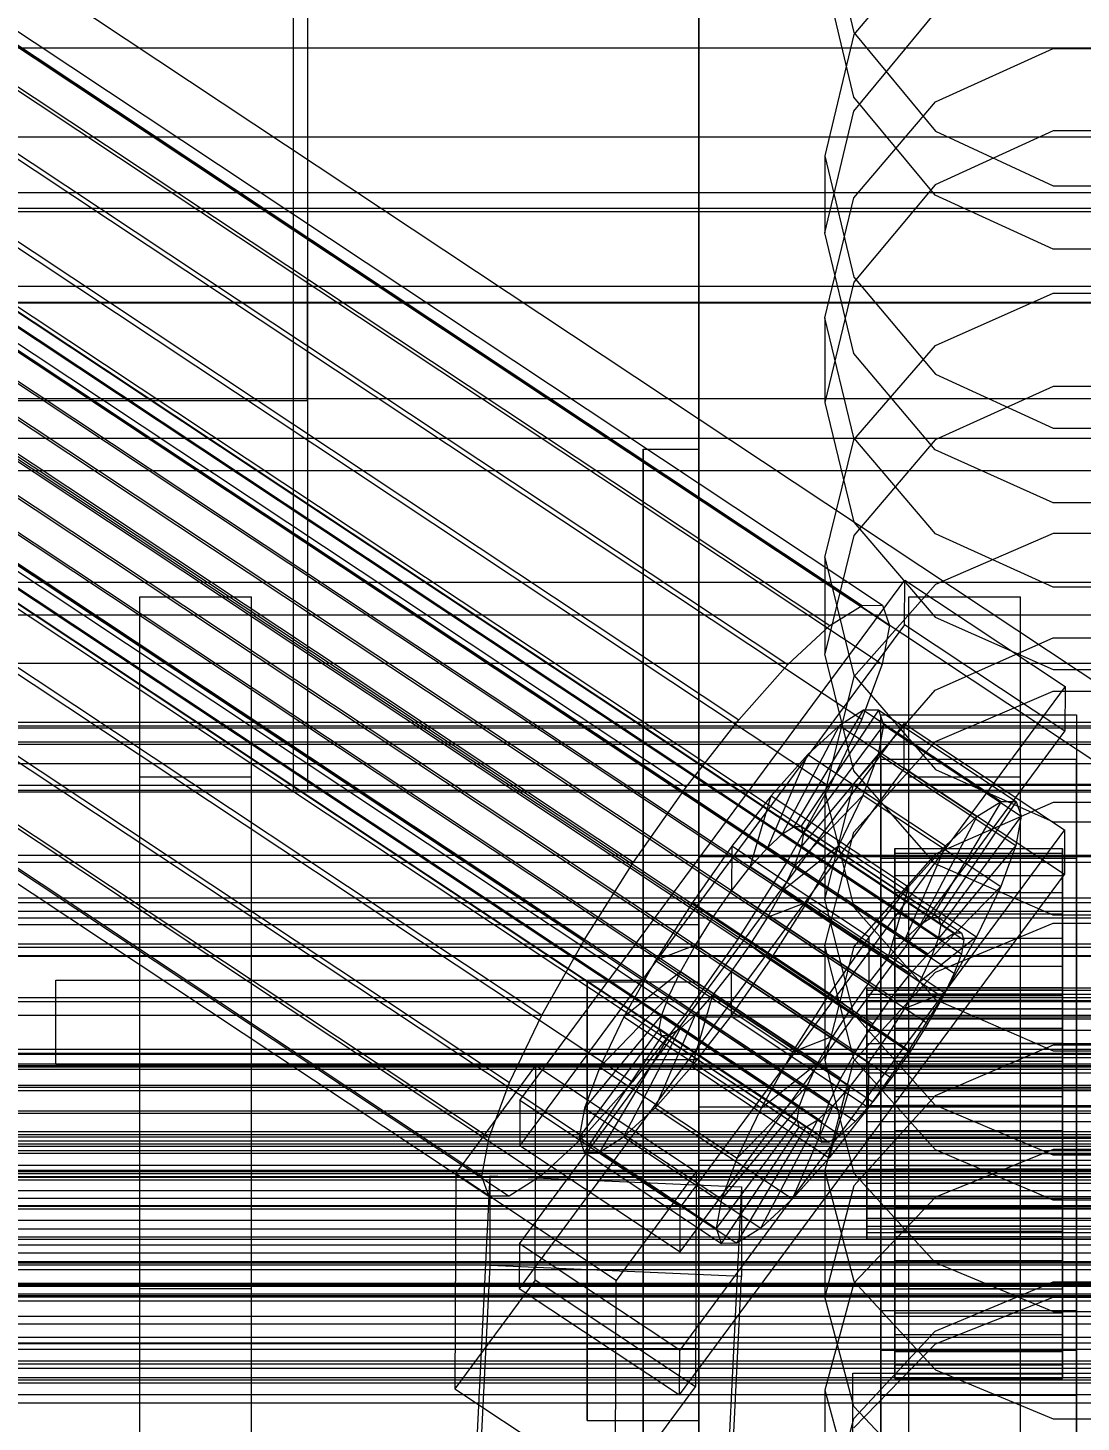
# Model space of a CAD drawing. Header units: millimetres. Extents: x -191664 to 191490, y -197311 to 10263.
# Drawn here: x -208 to -132.7, y -30480.1 to -30380.3 of the extents above; entities that cross this region are included whole.
import ezdxf

# ---------------------------------------------------------------- set-up
doc = ezdxf.new("R2010")
doc.units = ezdxf.units.MM
for name, color, linetype, lineweight in [('COTAS_USUARIO', 1, 'Continuous', 0), ('frontal_briquetadora', 7, 'Continuous', 0), ('frontal_C01', 7, 'Continuous', 0), ('frontal_C02', 7, 'Continuous', 0), ('frontal_C03', 7, 'Continuous', 0), ('frontal_mezcladora', 7, 'Continuous', 0), ('frontal_secador', 7, 'Continuous', 0), ('frontal_tolva', 7, 'Continuous', 0), ('frontal_tolva-C01', 7, 'Continuous', 0)]:
    doc.layers.add(name, color=color, linetype=linetype, lineweight=lineweight)
doc.dimstyles.new('PLANTA_100', dxfattribs={"dimtxt": 250, "dimasz": 150, "dimexe": 150, "dimexo": 80, "dimgap": 100, "dimtad": 1, "dimtih": 1, "dimtoh": 1, "dimdec": 1, "dimdsep": 46, "dimcen": 0.09, "dimclrd": 1, "dimclre": 1, "dimclrt": 1, "dimadec": 0, "dimazin": 0, "dimtfac": 1, "dimtdec": 4, "dimtofl": 0, "dimtmove": 0, "dimatfit": 3, "dimfxl": 1, "dimtolj": 1, "dimtzin": 0, "dimarcsym": 0})

# ---------------------------------------------------------------- blocks, each defined once
blk = doc.blocks.new('*D108')
at = {"layer": 'COTAS_USUARIO', "color": 1, "lineweight": -2, "transparency": 16777216}
for p, q in [((-80, -30400), (-1350, -30400)), ((-1200, -31850), (-1200, -30550)), ((-80, -32000), (-1350, -32000))]:
    blk.add_line(p, q, dxfattribs=at)
at = {"layer": 'COTAS_USUARIO', "color": 1, "transparency": 16777216}
for points in [[(-1225, -30550), (-1175, -30550), (-1200, -30400)], [(-1225, -31850), (-1175, -31850), (-1200, -32000)]]:
    blk.add_solid(points, dxfattribs=at)
at = {"layer": 'Defpoints', "color": 0, "transparency": 16777216}
for p in [(-1200, -30400), (0, -30400), (0, -32000)]:
    blk.add_point(p, dxfattribs=at)
blk = doc.blocks.new('*D109')
at = {"layer": 'COTAS_USUARIO', "color": 1, "lineweight": -2, "transparency": 16777216}
for p, q in [((-80, -28700), (-1350, -28700)), ((-1200, -31850), (-1200, -28850)), ((-80, -32000), (-1350, -32000))]:
    blk.add_line(p, q, dxfattribs=at)
at = {"layer": 'COTAS_USUARIO', "color": 1, "transparency": 16777216}
for points in [[(-1225, -28850), (-1175, -28850), (-1200, -28700)], [(-1225, -31850), (-1175, -31850), (-1200, -32000)]]:
    blk.add_solid(points, dxfattribs=at)
at = {"layer": 'Defpoints', "color": 0, "transparency": 16777216}
for p in [(-1200, -28700), (0, -28700), (0, -32000)]:
    blk.add_point(p, dxfattribs=at)
blk = doc.blocks.new('*D110')
at = {"layer": 'COTAS_USUARIO', "color": 1, "lineweight": -2, "transparency": 16777216}
for p, q in [((-80, -30350), (-1350, -30350)), ((-1200, -31850), (-1200, -30500)), ((-80, -32000), (-1350, -32000))]:
    blk.add_line(p, q, dxfattribs=at)
at = {"layer": 'COTAS_USUARIO', "color": 1, "transparency": 16777216}
for points in [[(-1225, -30500), (-1175, -30500), (-1200, -30350)], [(-1225, -31850), (-1175, -31850), (-1200, -32000)]]:
    blk.add_solid(points, dxfattribs=at)
at = {"layer": 'Defpoints', "color": 0, "transparency": 16777216}
for p in [(-1200, -30350), (0, -30350), (0, -32000)]:
    blk.add_point(p, dxfattribs=at)
blk = doc.blocks.new('*D111')
at = {"layer": 'COTAS_USUARIO', "color": 1, "lineweight": -2, "transparency": 16777216}
for p, q in [((-80, -27700), (-1350, -27700)), ((-1200, -31850), (-1200, -27850)), ((-80, -32000), (-1350, -32000))]:
    blk.add_line(p, q, dxfattribs=at)
at = {"layer": 'COTAS_USUARIO', "color": 1, "transparency": 16777216}
for points in [[(-1225, -27850), (-1175, -27850), (-1200, -27700)], [(-1225, -31850), (-1175, -31850), (-1200, -32000)]]:
    blk.add_solid(points, dxfattribs=at)
at = {"layer": 'Defpoints', "color": 0, "transparency": 16777216}
for p in [(-1200, -27700), (0, -27700), (0, -32000)]:
    blk.add_point(p, dxfattribs=at)
blk = doc.blocks.new('*D121')
at = {"layer": 'COTAS_USUARIO', "color": 1, "lineweight": -2, "transparency": 16777216}
for p, q in [((-80, -29000), (-1350, -29000)), ((-1200, -31850), (-1200, -29150)), ((-80, -32000), (-1350, -32000))]:
    blk.add_line(p, q, dxfattribs=at)
at = {"layer": 'COTAS_USUARIO', "color": 1, "transparency": 16777216}
for points in [[(-1225, -29150), (-1175, -29150), (-1200, -29000)], [(-1225, -31850), (-1175, -31850), (-1200, -32000)]]:
    blk.add_solid(points, dxfattribs=at)
at = {"layer": 'Defpoints', "color": 0, "transparency": 16777216}
for p in [(-1200, -29000), (0, -29000), (0, -32000)]:
    blk.add_point(p, dxfattribs=at)

msp = doc.modelspace()

# ---------------------------------------------------------------- linework, layer by layer
at = {"layer": 'frontal_briquetadora', "color": 9, "true_color": 0xb9c3c2}
for p, q in [((-188, -30365.89), (-188, -30381.1)), ((-160, -30383.153), (-160, -30372.127)), ((-160, -30383.24), (-160, -30372.205)), ((-151, -30371.863), (-148.92, -30380.664)), ((-160, -30372.717), (-160, -30391.832)), ((-160, -30373.318), (-160, -30392.425)), ((-160, -30393.018), (-160, -30373.92)), ((-143.093, -30373.853), (-148.92, -30380.809)), ((-160, -30375.844), (-160, -30386.064)), ((-160, -30375.925), (-160, -30386.153)), ((-148.92, -30385.296), (-151, -30376.522)), ((-160, -30379.318), (-160, -30388.707)), ((-160, -30379.401), (-160, -30388.798)), ((-148.92, -30386.283), (-143.094, -30379.254)), ((-188, -30381.1), (-188, -30394.762)), ((-148.92, -30380.809), (-151, -30389.484)), ((-148.92, -30380.664), (-143.093, -30387.722)), ((-143.093, -30385.622), (-134.673, -30381.804)), ((-134.673, -30381.804), (-125.327, -30381.804)), ((-160, -30391.516), (-160, -30383.153)), ((-160, -30391.61), (-160, -30383.24)), ((-143.094, -30392.292), (-148.92, -30385.296)), ((-160, -30386.064), (-160, -30393.549)), ((-160, -30386.153), (-160, -30393.644)), ((-151, -30394.99), (-148.92, -30386.283)), ((-148.92, -30392.502), (-143.093, -30385.622)), ((-134.674, -30387.688), (-143.094, -30391.571)), ((-143.093, -30387.722), (-134.673, -30391.639)), ((-125.326, -30387.688), (-134.674, -30387.688)), ((-160, -30388.707), (-160, -30395.296)), ((-160, -30388.798), (-160, -30395.393)), ((-151, -30389.484), (-151, -30394.99)), ((-151, -30389.484), (-148.92, -30398.159)), ((-160, -30397.01), (-160, -30391.516)), ((-143.094, -30391.571), (-148.92, -30398.53)), ((-160, -30397.108), (-160, -30391.61)), ((-160, -30391.832), (-160, -30410.648)), ((-160, -30392.425), (-160, -30411.23)), ((-151, -30401.081), (-148.92, -30392.502)), ((-134.674, -30396.159), (-143.094, -30392.292)), ((-134.673, -30391.639), (-125.327, -30391.639)), ((-160, -30411.813), (-160, -30393.018)), ((-160, -30393.549), (-160, -30398.115)), ((-160, -30393.644), (-160, -30398.214)), ((-188, -30394.762), (-188, -30406.677)), ((-160, -30395.296), (-160, -30398.924)), ((-160, -30395.393), (-160, -30399.023)), ((-148.92, -30403.634), (-151, -30394.99)), ((-125.326, -30396.159), (-134.674, -30396.159)), ((-160, -30399.5), (-160, -30397.01)), ((-160, -30399.6), (-160, -30397.108)), ((-188, -30399.964), (-188, -30398.226)), ((-160, -30398.115), (-160, -30399.65)), ((-160, -30398.214), (-160, -30399.75)), ((-148.92, -30398.53), (-151, -30407.145)), ((-148.92, -30398.159), (-143.093, -30405.116)), ((-160, -30398.924), (-160, -30399.5)), ((-160, -30399.023), (-160, -30399.6)), ((-143.093, -30403.051), (-134.673, -30399.304)), ((-134.673, -30399.304), (-125.327, -30399.304)), ((-188, -30403.095), (-188, -30399.964)), ((-151, -30401.081), (-151, -30407.145)), ((-148.92, -30409.66), (-151, -30401.081)), ((-188, -30407), (-188, -30403.095)), ((-148.92, -30409.801), (-143.093, -30403.051)), ((-143.094, -30410.517), (-148.92, -30403.634)), ((-143.093, -30405.116), (-134.673, -30408.976)), ((-134.674, -30405.988), (-143.094, -30409.807)), ((-125.326, -30405.988), (-134.674, -30405.988)), ((-430, -30407), (-188, -30407)), ((-188, -30406.677), (-188, -30416.673)), ((-188, -30407), (-188, -30410.905)), ((-151, -30407.145), (-148.92, -30415.689)), ((-134.673, -30408.976), (-125.327, -30408.976)), ((-151, -30418.219), (-148.92, -30409.801)), ((-143.093, -30416.54), (-148.92, -30409.66)), ((-143.094, -30409.807), (-148.92, -30416.648)), ((-134.674, -30414.319), (-143.094, -30410.517)), ((-188, -30410.905), (-188, -30414.036)), ((-160, -30410.648), (-160, -30429.115)), ((-160, -30411.23), (-160, -30429.686)), ((-160, -30430.257), (-160, -30411.813)), ((-188, -30414.036), (-188, -30415.774)), ((-125.326, -30414.319), (-134.674, -30414.319)), ((-148.92, -30415.689), (-143.094, -30422.488)), ((-134.673, -30416.505), (-143.093, -30420.17)), ((-125.327, -30416.505), (-134.673, -30416.505)), ((-188, -30416.673), (-188, -30424.603)), ((-148.92, -30416.648), (-151, -30425.108)), ((-134.673, -30420.358), (-143.093, -30416.54)), ((-151, -30418.219), (-151, -30425.108)), ((-151, -30418.219), (-148.92, -30426.637)), ((-143.093, -30420.17), (-148.92, -30426.776)), ((-125.327, -30420.358), (-134.673, -30420.358)), ((-143.094, -30422.488), (-134.674, -30426.241)), ((-143.094, -30427.72), (-134.674, -30423.972)), ((-134.674, -30423.972), (-125.326, -30423.972)), ((-188, -30424.603), (-188, -30430.351)), ((-148.92, -30433.486), (-151, -30425.108)), ((-134.674, -30426.241), (-125.326, -30426.241)), ((-148.92, -30426.776), (-151, -30435.012)), ((-148.92, -30426.637), (-143.093, -30433.388)), ((-148.92, -30434.426), (-143.094, -30427.72)), ((-143.093, -30431.392), (-134.673, -30427.785)), ((-134.673, -30427.785), (-125.327, -30427.785)), ((-160, -30429.115), (-160, -30447.187)), ((-188, -30430.351), (-188, -30433.833)), ((-160, -30429.686), (-160, -30447.745)), ((-160, -30448.302), (-160, -30430.257)), ((-148.92, -30437.891), (-143.093, -30431.392)), ((-143.093, -30433.388), (-134.673, -30437.134)), ((-188, -30433.833), (-188, -30435)), ((-151, -30442.708), (-148.92, -30434.426)), ((-143.094, -30440.145), (-148.92, -30433.486)), ((-151, -30435.012), (-151, -30442.708)), ((-151, -30435.012), (-148.92, -30443.249)), ((-134.674, -30435.765), (-143.094, -30439.459)), ((-125.326, -30435.765), (-134.674, -30435.765)), ((-134.673, -30437.134), (-125.327, -30437.134)), ((-151, -30445.996), (-148.92, -30437.891)), ((-160, -30441.272), (-160, -30438.696)), ((-160, -30438.696), (-160, -30442.962)), ((-143.094, -30439.459), (-148.92, -30446.067)), ((-134.674, -30443.818), (-143.094, -30440.145)), ((-160, -30450.299), (-160, -30441.272)), ((-160, -30442.962), (-160, -30453.421)), ((-148.92, -30450.901), (-151, -30442.708)), ((-148.92, -30443.249), (-143.093, -30449.855)), ((-143.093, -30447.906), (-134.673, -30444.394)), ((-125.326, -30443.818), (-134.674, -30443.818)), ((-134.673, -30444.394), (-125.327, -30444.394)), ((-160, -30448.416), (-160, -30444.991)), ((-151, -30445.996), (-151, -30454.221)), ((-148.92, -30454.101), (-151, -30445.996)), ((-148.92, -30446.067), (-151, -30454.221)), ((-160, -30447.187), (-160, -30464.816)), ((-160, -30447.745), (-160, -30465.36)), ((-160, -30465.903), (-160, -30448.302)), ((-160, -30458.171), (-160, -30448.416)), ((-148.92, -30454.234), (-143.093, -30447.906)), ((-160, -30464.401), (-160, -30450.299)), ((-143.093, -30449.855), (-134.673, -30453.52)), ((-160, -30453.453), (-160, -30450.877)), ((-160, -30450.877), (-160, -30455.143)), ((-143.094, -30457.404), (-148.92, -30450.901)), ((-160, -30453.421), (-160, -30468.481)), ((-134.674, -30453.127), (-143.094, -30456.734)), ((-125.326, -30453.127), (-134.674, -30453.127)), ((-160, -30462.48), (-160, -30453.453)), ((-151, -30454.221), (-148.92, -30462.278)), ((-151, -30462.125), (-148.92, -30454.234)), ((-143.093, -30460.601), (-148.92, -30454.101)), ((-134.673, -30453.52), (-125.327, -30453.52)), ((-160, -30455.143), (-160, -30465.602)), ((-143.094, -30456.734), (-148.92, -30463.181)), ((-134.674, -30460.988), (-143.094, -30457.404)), ((-160, -30472.77), (-160, -30458.171)), ((-134.673, -30460.596), (-143.093, -30464.004)), ((-134.673, -30464.208), (-143.093, -30460.601)), ((-125.326, -30460.988), (-134.674, -30460.988)), ((-125.327, -30460.596), (-134.673, -30460.596)), ((-151, -30462.125), (-151, -30471.125)), ((-151, -30462.125), (-148.92, -30470.016)), ((-148.92, -30462.278), (-143.094, -30468.668)), ((-160, -30476.582), (-160, -30462.48)), ((-148.92, -30463.181), (-151, -30471.125)), ((-160, -30481.433), (-160, -30464.401)), ((-143.093, -30464.004), (-148.92, -30470.145)), ((-125.327, -30464.208), (-134.673, -30464.208)), ((-160, -30464.816), (-160, -30481.959)), ((-160, -30465.36), (-160, -30482.486)), ((-160, -30465.602), (-160, -30480.662)), ((-160, -30483.013), (-160, -30465.903)), ((-160, -30468.481), (-160, -30485.849)), ((-143.094, -30468.668), (-134.674, -30472.188)), ((-148.92, -30470.145), (-151, -30477.803)), ((-148.92, -30470.016), (-143.093, -30476.344)), ((-143.094, -30473.572), (-134.674, -30470.06)), ((-134.674, -30470.06), (-125.326, -30470.06)), ((-148.92, -30478.964), (-151, -30471.125)), ((-143.093, -30474.485), (-134.673, -30471.151)), ((-134.673, -30471.151), (-125.327, -30471.151)), ((-134.674, -30472.188), (-125.326, -30472.188)), ((-160, -30489.991), (-160, -30472.77)), ((-148.92, -30479.841), (-143.094, -30473.572)), ((-148.92, -30480.494), (-143.093, -30474.485)), ((-143.093, -30476.344), (-134.673, -30479.856)), ((-160, -30493.614), (-160, -30476.582)), ((-151, -30477.803), (-151, -30487.557)), ((-151, -30477.803), (-148.92, -30485.461)), ((-143.094, -30485.172), (-148.92, -30478.964)), ((-151, -30487.557), (-148.92, -30479.841)), ((-134.673, -30479.856), (-125.327, -30479.856))]:
    msp.add_line(p, q, dxfattribs=at)
at = {"layer": 'frontal_briquetadora', "color": 8, "true_color": 0x728089}
for p, q in [((-164, -30410.477), (-164, -30454.149)), ((-164, -30448.619), (-164, -30410.477)), ((-164, -30410.477), (-160, -30410.477)), ((-160, -30454.149), (-160, -30410.477)), ((-160, -30410.477), (-160, -30448.619)), ((-164, -30492.29), (-164, -30448.619)), ((-160, -30448.619), (-164, -30448.619)), ((-160, -30448.619), (-160, -30492.29)), ((-164, -30454.149), (-164, -30698)), ((-164, -30492.29), (-164, -30454.149)), ((-164, -30454.149), (-160, -30454.149)), ((-160, -30698), (-160, -30454.149)), ((-160, -30454.149), (-160, -30492.29))]:
    msp.add_line(p, q, dxfattribs=at)
at = {"layer": 'frontal_briquetadora', "color": 254, "true_color": 0xd5dbd6}
for p, q in [((-160, -30434.477), (-160, -30478.149)), ((200, -30434.477), (-160, -30434.477)), ((-160, -30434.477), (-160, -30439.62)), ((-160, -30483.291), (-160, -30439.62)), ((-160, -30439.62), (200, -30439.62)), ((-160, -30478.149), (-160, -30722)), ((200, -30478.149), (-160, -30478.149)), ((-160, -30478.149), (-160, -30483.291))]:
    msp.add_line(p, q, dxfattribs=at)
at = {"layer": 'frontal_briquetadora', "color": 8, "true_color": 0x6d7b83}
for p, q in [((-210, -30444.477), (-160, -30444.477)), ((-164, -30444.477), (-160, -30444.477)), ((-164, -30474.477), (-164, -30444.477)), ((-160, -30474.477), (-160, -30444.477)), ((-206, -30448.477), (-164, -30448.477)), ((-206, -30454.477), (-206, -30448.477)), ((-164, -30454.477), (-164, -30448.477)), ((-206, -30454.477), (-164, -30454.477)), ((-210, -30474.477), (-160, -30474.477)), ((-164, -30474.477), (-160, -30474.477))]:
    msp.add_line(p, q, dxfattribs=at)
at = {"layer": 'frontal_briquetadora', "color": 8, "true_color": 0x64747c}
for p, q in [((-168, -30474.822), (-168, -30448.619)), ((-168, -30448.619), (-168, -30453.761)), ((-160, -30448.619), (-168, -30448.619)), ((-160, -30448.619), (-160, -30474.822)), ((-160, -30453.761), (-160, -30448.619)), ((-168, -30453.761), (-168, -30479.964)), ((-168, -30453.761), (-160, -30453.761)), ((-160, -30479.964), (-160, -30453.761)), ((-168, -30479.964), (-168, -30474.822)), ((-168, -30474.822), (-160, -30474.822)), ((-160, -30474.822), (-160, -30479.964)), ((-168, -30479.964), (-160, -30479.964))]:
    msp.add_line(p, q, dxfattribs=at)
at = {"layer": 'frontal_briquetadora', "color": 250, "true_color": 0x30373b}
for p, q in [((-160, -30451.11), (-160, -30483.291)), ((200, -30451.11), (-160, -30451.11)), ((-160, -30451.11), (-160, -30457.538)), ((-160, -30489.719), (-160, -30457.538)), ((-160, -30457.538), (200, -30457.538))]:
    msp.add_line(p, q, dxfattribs=at)
at = {"layer": 'frontal_briquetadora', "color": 252, "true_color": 0x77858c}
for p, q in [((-160, -30461.368), (-160, -30489.719)), ((200, -30461.368), (-160, -30461.368)), ((-160, -30461.368), (-160, -30463.94)), ((-160, -30492.29), (-160, -30463.94)), ((-160, -30463.94), (200, -30463.94))]:
    msp.add_line(p, q, dxfattribs=at)
at = {"layer": 'frontal_C01', "color": 252, "true_color": 0x83939a}
for p, q in [((-332.629, -30299.324), (-148.32, -30421.655)), ((-331.181, -30299.317), (-146.872, -30421.648)), ((-334.938, -30300.771), (-150.629, -30423.103)), ((-330.692, -30300.75), (-146.383, -30423.082)), ((-337.95, -30303.56), (-153.641, -30425.891)), ((-331.197, -30303.526), (-146.887, -30425.858)), ((-341.461, -30307.5), (-157.152, -30429.832)), ((-332.659, -30307.456), (-148.35, -30429.788)), ((-160.922, -30434.655), (-345.231, -30312.323)), ((-334.981, -30312.272), (-150.672, -30434.604)), ((-349.002, -30317.701), (-164.693, -30440.032)), ((-338.003, -30317.646), (-153.694, -30439.977)), ((-352.519, -30323.266), (-168.21, -30445.597)), ((-341.52, -30323.211), (-157.211, -30445.542)), ((-355.541, -30328.639), (-171.232, -30450.971)), ((-345.291, -30328.588), (-160.982, -30450.92)), ((-357.863, -30333.455), (-173.554, -30455.787)), ((-349.061, -30333.411), (-164.752, -30455.743)), ((-359.326, -30337.385), (-175.016, -30459.717)), ((-352.572, -30337.351), (-168.263, -30459.683)), ((-359.83, -30340.161), (-175.521, -30462.493)), ((-355.584, -30340.14), (-171.275, -30462.472)), ((-359.341, -30341.595), (-175.032, -30463.926)), ((-357.893, -30341.588), (-173.584, -30463.919)), ((-150.629, -30423.103), (-148.32, -30421.655)), ((-148.32, -30421.655), (-146.872, -30421.648)), ((-146.872, -30421.648), (-146.383, -30423.082)), ((-153.641, -30425.891), (-150.629, -30423.103)), ((-146.383, -30423.082), (-146.887, -30425.858)), ((-157.152, -30429.832), (-153.641, -30425.891)), ((-146.887, -30425.858), (-148.35, -30429.788)), ((-160.922, -30434.655), (-157.152, -30429.832)), ((-148.35, -30429.788), (-150.672, -30434.604)), ((-164.693, -30440.032), (-160.922, -30434.655)), ((-150.672, -30434.604), (-153.694, -30439.977)), ((-168.21, -30445.597), (-164.693, -30440.032)), ((-153.694, -30439.977), (-157.211, -30445.542)), ((-171.232, -30450.971), (-168.21, -30445.597)), ((-157.211, -30445.542), (-160.982, -30450.92)), ((-173.554, -30455.787), (-171.232, -30450.971)), ((-160.982, -30450.92), (-164.752, -30455.743)), ((-175.016, -30459.717), (-173.554, -30455.787)), ((-164.752, -30455.743), (-168.263, -30459.683)), ((-175.521, -30462.493), (-175.016, -30459.717)), ((-168.263, -30459.683), (-171.275, -30462.472)), ((-175.032, -30463.926), (-175.521, -30462.493)), ((-171.275, -30462.472), (-173.584, -30463.919)), ((-173.584, -30463.919), (-175.032, -30463.926))]:
    msp.add_line(p, q, dxfattribs=at)
at = {"layer": 'frontal_C01', "color": 9, "true_color": 0xbac6cb}
for p, q in [((-356.348, -30303.694), (-142.549, -30445.599)), ((-355.53, -30303.182), (-141.731, -30445.086)), ((-355.017, -30303.179), (-141.218, -30445.083)), ((-354.844, -30303.687), (-141.045, -30445.591)), ((-357.415, -30304.683), (-143.617, -30446.587)), ((-355.022, -30304.671), (-141.224, -30446.575)), ((-358.659, -30306.079), (-144.861, -30447.983)), ((-355.541, -30306.063), (-141.742, -30447.968)), ((-356.363, -30307.77), (-142.565, -30449.674)), ((-146.196, -30449.692), (-359.995, -30307.788)), ((-361.332, -30309.693), (-147.533, -30451.597)), ((-357.434, -30309.674), (-143.635, -30451.578)), ((-362.578, -30311.665), (-148.779, -30453.569)), ((-358.68, -30311.645), (-144.881, -30453.55)), ((-363.648, -30313.569), (-149.85, -30455.473)), ((-360.017, -30313.551), (-146.218, -30455.455)), ((-364.471, -30315.275), (-150.672, -30457.18)), ((-361.352, -30315.26), (-147.554, -30457.164)), ((-364.989, -30316.668), (-151.191, -30458.572)), ((-362.596, -30316.656), (-148.798, -30458.56)), ((-365.168, -30317.652), (-151.369, -30459.556)), ((-363.664, -30317.644), (-149.865, -30459.548)), ((-364.995, -30318.159), (-151.196, -30460.064)), ((-364.482, -30318.157), (-150.683, -30460.061)), ((-142.549, -30445.599), (-141.731, -30445.086)), ((-141.731, -30445.086), (-141.218, -30445.083)), ((-141.218, -30445.083), (-141.045, -30445.591)), ((-143.617, -30446.587), (-142.549, -30445.599)), ((-141.045, -30445.591), (-141.224, -30446.575)), ((-144.861, -30447.983), (-143.617, -30446.587)), ((-141.224, -30446.575), (-141.742, -30447.968)), ((-146.196, -30449.692), (-144.861, -30447.983)), ((-141.742, -30447.968), (-142.565, -30449.674)), ((-148, -30449.475), (-148, -30449.02)), ((-148, -30449.02), (-148, -30449.177)), ((-148, -30449.02), (148, -30449.02)), ((-148, -30449.177), (-148, -30449.935)), ((-148, -30449.177), (148, -30449.177)), ((-148, -30450.512), (-148, -30449.475)), ((-148, -30449.475), (148, -30449.475)), ((-148, -30449.935), (-148, -30451.243)), ((-148, -30449.935), (148, -30449.935)), ((-147.533, -30451.597), (-146.196, -30449.692)), ((-142.565, -30449.674), (-143.635, -30451.578)), ((-148, -30452.058), (-148, -30450.512)), ((-148, -30450.512), (148, -30450.512)), ((-148, -30451.243), (-148, -30453.011)), ((-148, -30451.243), (148, -30451.243)), ((-148.779, -30453.569), (-147.533, -30451.597)), ((-148, -30454.01), (-148, -30452.058)), ((-148, -30452.058), (148, -30452.058)), ((-143.635, -30451.578), (-144.881, -30453.55)), ((-148, -30453.011), (-148, -30455.12)), ((-148, -30453.011), (148, -30453.011)), ((-149.85, -30455.473), (-148.779, -30453.569)), ((-148, -30456.234), (-148, -30454.01)), ((-148, -30454.01), (148, -30454.01)), ((-144.881, -30453.55), (-146.218, -30455.455)), ((-148, -30455.12), (-148, -30457.425)), ((148, -30455.12), (-148, -30455.12)), ((-150.672, -30457.18), (-149.85, -30455.473)), ((-148, -30458.578), (-148, -30456.234)), ((-148, -30456.234), (148, -30456.234)), ((-146.218, -30455.455), (-147.554, -30457.164)), ((-151.191, -30458.572), (-150.672, -30457.18)), ((-147.554, -30457.164), (-148.798, -30458.56)), ((-148, -30457.425), (-148, -30459.769)), ((-148, -30457.425), (148, -30457.425)), ((-151.369, -30459.556), (-151.191, -30458.572)), ((-148.798, -30458.56), (-149.865, -30459.548)), ((-148, -30460.883), (-148, -30458.578)), ((-148, -30458.578), (148, -30458.578)), ((-151.196, -30460.064), (-151.369, -30459.556)), ((-150.683, -30460.061), (-151.196, -30460.064)), ((-149.865, -30459.548), (-150.683, -30460.061)), ((-148, -30459.769), (-148, -30461.993)), ((-148, -30459.769), (148, -30459.769)), ((-148, -30462.992), (-148, -30460.883)), ((-148, -30460.883), (148, -30460.883)), ((-148, -30461.993), (-148, -30463.945)), ((-148, -30461.993), (148, -30461.993)), ((-148, -30464.76), (-148, -30462.992)), ((-148, -30462.992), (148, -30462.992)), ((-148, -30463.945), (-148, -30465.491)), ((-148, -30463.945), (148, -30463.945)), ((-148, -30466.068), (-148, -30464.76)), ((-148, -30464.76), (148, -30464.76)), ((-148, -30465.491), (-148, -30466.528)), ((-148, -30465.491), (148, -30465.491)), ((-148, -30466.826), (-148, -30466.068)), ((-148, -30466.068), (148, -30466.068)), ((-148, -30466.528), (-148, -30466.983)), ((-148, -30466.528), (148, -30466.528)), ((-148, -30466.983), (-148, -30466.826)), ((-148, -30466.826), (148, -30466.826)), ((-148, -30466.983), (148, -30466.983))]:
    msp.add_line(p, q, dxfattribs=at)
at = {"layer": 'frontal_C01', "color": 139, "true_color": 0x345e4e}
for p, q in [((-130, -30428.251), (-228.298, -30363.008)), ((-228.298, -30368.695), (-130, -30433.939))]:
    msp.add_line(p, q, dxfattribs=at)
at = {"layer": 'frontal_C01', "color": 139, "true_color": 0x354b57}
for p, q in [((-172.809, -30457.09), (-145.277, -30419.851)), ((-145.289, -30423.053), (-145.277, -30419.851)), ((-145.277, -30419.851), (-133.809, -30427.463)), ((-145.289, -30423.053), (-172.821, -30460.292)), ((-133.821, -30430.664), (-145.289, -30423.053)), ((-133.809, -30427.463), (-161.341, -30464.702)), ((-133.809, -30427.463), (-133.821, -30430.664)), ((-147, -30432.69), (-147, -30429.489)), ((-147, -30429.489), (-133, -30429.489)), ((-147, -30474.962), (-147, -30429.489)), ((-133, -30429.489), (-133, -30432.69)), ((-133, -30429.489), (-133, -30474.962)), ((-172.847, -30467.335), (-145.315, -30430.096)), ((-145.327, -30433.298), (-145.315, -30430.096)), ((-145.315, -30430.096), (-133.847, -30437.708)), ((-161.353, -30467.903), (-133.821, -30430.664)), ((-145.327, -30433.298), (-172.859, -30470.537)), ((-133, -30432.69), (-147, -30432.69)), ((-147, -30432.69), (-147, -30478.164)), ((-133.859, -30440.91), (-145.327, -30433.298)), ((-133, -30478.164), (-133, -30432.69)), ((-133.847, -30437.708), (-161.379, -30474.947)), ((-133.847, -30437.708), (-133.859, -30440.91)), ((-147, -30442.936), (-147, -30439.734)), ((-147, -30439.734), (-133, -30439.734)), ((-147, -30485.207), (-147, -30439.734)), ((-133, -30439.734), (-133, -30442.936)), ((-133, -30439.734), (-133, -30485.207)), ((-161.391, -30478.149), (-133.859, -30440.91)), ((-133, -30442.936), (-147, -30442.936)), ((-147, -30442.936), (-147, -30488.409)), ((-133, -30488.409), (-133, -30442.936)), ((-177.394, -30462.336), (-171.658, -30454.578)), ((-171.715, -30469.946), (-171.658, -30454.578)), ((-171.658, -30454.578), (-160.19, -30462.189)), ((-172.809, -30457.09), (-172.821, -30460.292)), ((-161.341, -30464.702), (-172.809, -30457.09)), ((-172.821, -30460.292), (-161.353, -30467.903)), ((-177.394, -30462.336), (-177.451, -30477.704)), ((-165.926, -30469.948), (-177.394, -30462.336)), ((-160.19, -30462.189), (-165.926, -30469.948)), ((-160.19, -30462.189), (-160.247, -30477.558)), ((-177.811, -30521.291), (-174.943, -30462.472)), ((-174.943, -30468.877), (-174.943, -30462.472)), ((-174.943, -30462.472), (-156.962, -30463.259)), ((-156.962, -30463.259), (-159.83, -30522.078)), ((-156.962, -30463.259), (-156.962, -30469.663)), ((-161.353, -30467.903), (-161.341, -30464.702)), ((-172.847, -30467.335), (-172.859, -30470.537)), ((-161.379, -30474.947), (-172.847, -30467.335)), ((-177.811, -30527.696), (-174.943, -30468.877)), ((-156.962, -30469.663), (-174.943, -30468.877)), ((-171.715, -30469.946), (-177.451, -30477.704)), ((-160.247, -30477.558), (-171.715, -30469.946)), ((-165.983, -30485.316), (-165.926, -30469.948)), ((-159.83, -30528.483), (-156.962, -30469.663)), ((-172.859, -30470.537), (-161.391, -30478.149)), ((-147, -30487.475), (-147, -30472.107)), ((-147, -30472.107), (-133, -30472.107)), ((-147, -30481.58), (-147, -30472.107)), ((-133, -30472.107), (-133, -30487.475)), ((-133, -30472.107), (-133, -30481.58)), ((-161.391, -30478.149), (-161.379, -30474.947)), ((-133, -30474.962), (-147, -30474.962)), ((-147, -30474.962), (-147, -30478.164)), ((-133, -30478.164), (-133, -30474.962)), ((-149, -30482.992), (-149, -30476.589)), ((-149, -30476.589), (-131, -30476.589)), ((-149, -30521.683), (-149, -30476.589)), ((-177.451, -30477.704), (-165.983, -30485.316)), ((-165.983, -30485.316), (-160.247, -30477.558)), ((-147, -30478.164), (-133, -30478.164))]:
    msp.add_line(p, q, dxfattribs=at)
at = {"layer": 'frontal_C01', "color": 155, "true_color": 0x617580}
for p, q in [((-153.199, -30437.474), (-148.226, -30429.155)), ((-152.686, -30437.472), (-147.143, -30429.149)), ((-148.226, -30429.155), (-149.953, -30430.237)), ((-147.143, -30429.149), (-148.226, -30429.155)), ((-148.226, -30429.155), (-138.396, -30435.679)), ((-147.143, -30429.149), (-137.313, -30435.674)), ((-146.777, -30430.222), (-147.143, -30429.149)), ((-154.017, -30437.987), (-149.953, -30430.237)), ((-152.513, -30437.98), (-146.777, -30430.222)), ((-149.953, -30430.237), (-152.207, -30432.323)), ((-149.953, -30430.237), (-140.123, -30436.762)), ((-147.155, -30432.298), (-146.777, -30430.222)), ((-146.777, -30430.222), (-136.948, -30436.746)), ((-155.085, -30438.975), (-152.207, -30432.323)), ((-152.207, -30432.323), (-154.833, -30435.271)), ((-152.692, -30438.963), (-147.155, -30432.298)), ((-152.207, -30432.323), (-142.377, -30438.848)), ((-148.249, -30435.238), (-147.155, -30432.298)), ((-147.155, -30432.298), (-137.325, -30438.823)), ((-154.833, -30435.271), (-157.653, -30438.879)), ((-156.329, -30440.371), (-154.833, -30435.271)), ((-154.833, -30435.271), (-145.003, -30441.795)), ((-153.21, -30440.356), (-148.249, -30435.238)), ((-149.985, -30438.84), (-148.249, -30435.238)), ((-148.249, -30435.238), (-138.419, -30441.762)), ((-138.396, -30435.679), (-143.369, -30443.999)), ((-137.313, -30435.674), (-142.856, -30443.996)), ((-140.123, -30436.762), (-138.396, -30435.679)), ((-138.396, -30435.679), (-137.313, -30435.674)), ((-137.313, -30435.674), (-136.948, -30436.746)), ((-140.123, -30436.762), (-144.188, -30444.511)), ((-136.948, -30436.746), (-142.683, -30444.504)), ((-142.377, -30438.848), (-140.123, -30436.762)), ((-136.948, -30436.746), (-137.325, -30438.823)), ((-155.085, -30438.975), (-154.017, -30437.987)), ((-154.017, -30437.987), (-153.199, -30437.474)), ((-144.188, -30444.511), (-154.017, -30437.987)), ((-153.199, -30437.474), (-152.686, -30437.472)), ((-143.369, -30443.999), (-153.199, -30437.474)), ((-152.513, -30437.98), (-152.692, -30438.963)), ((-142.856, -30443.996), (-152.686, -30437.472)), ((-152.686, -30437.472), (-152.513, -30437.98)), ((-142.683, -30444.504), (-152.513, -30437.98)), ((-157.653, -30438.879), (-160.474, -30442.901)), ((-157.653, -30438.879), (-157.665, -30442.08)), ((-147.823, -30445.403), (-157.653, -30438.879)), ((-156.329, -30440.371), (-155.085, -30438.975)), ((-145.255, -30445.5), (-155.085, -30438.975)), ((-154.033, -30442.062), (-149.985, -30438.84)), ((-152.692, -30438.963), (-153.21, -30440.356)), ((-142.862, -30445.488), (-152.692, -30438.963)), ((-152.246, -30442.86), (-149.985, -30438.84)), ((-149.985, -30438.84), (-140.156, -30445.365)), ((-146, -30449.02), (-146, -30439.041)), ((-146, -30439.041), (-146, -30439.372)), ((-146, -30439.041), (-134, -30439.041)), ((-146, -30440.002), (-146, -30439.041)), ((-146, -30449.177), (-146, -30439.372)), ((-146, -30439.372), (-146, -30440.972)), ((-146, -30439.372), (-134, -30439.372)), ((-142.377, -30438.848), (-145.255, -30445.5)), ((-145.003, -30441.795), (-142.377, -30438.848)), ((-137.325, -30438.823), (-142.862, -30445.488)), ((-137.325, -30438.823), (-138.419, -30441.762)), ((-134, -30439.372), (-134, -30439.041)), ((-134, -30439.041), (-134, -30449.02)), ((-134, -30439.041), (-134, -30440.002)), ((-134, -30440.972), (-134, -30439.372)), ((-134, -30439.372), (-134, -30449.177)), ((-157.665, -30442.08), (-156.329, -30440.371)), ((-146.499, -30446.896), (-156.329, -30440.371)), ((-153.21, -30440.356), (-154.033, -30442.062)), ((-143.38, -30446.88), (-153.21, -30440.356)), ((-146, -30449.475), (-146, -30440.002)), ((-146, -30440.002), (-134, -30440.002)), ((-146, -30442.189), (-146, -30440.002)), ((-134, -30440.002), (-134, -30449.475)), ((-134, -30440.002), (-134, -30442.189)), ((-146, -30449.935), (-146, -30440.972)), ((-146, -30440.972), (-146, -30443.733)), ((-146, -30440.972), (-134, -30440.972)), ((-134, -30443.733), (-134, -30440.972)), ((-134, -30440.972), (-134, -30449.935)), ((-159.001, -30443.986), (-157.665, -30442.08)), ((-157.665, -30442.08), (-147.835, -30448.605)), ((-154.033, -30442.062), (-155.103, -30443.966)), ((-144.203, -30448.587), (-154.033, -30442.062)), ((-147.823, -30445.403), (-145.003, -30441.795)), ((-145.003, -30441.795), (-146.499, -30446.896)), ((-146, -30450.512), (-146, -30442.189)), ((-146, -30442.189), (-134, -30442.189)), ((-146, -30445.455), (-146, -30442.189)), ((-138.419, -30441.762), (-143.38, -30446.88)), ((-138.419, -30441.762), (-140.156, -30445.365)), ((-134, -30442.189), (-134, -30450.512)), ((-134, -30442.189), (-134, -30445.455)), ((-160.474, -30442.901), (-163.105, -30447.064)), ((-159.001, -30443.986), (-160.474, -30442.901)), ((-160.474, -30442.901), (-150.644, -30449.425)), ((-155.103, -30443.966), (-152.246, -30442.86)), ((-154.877, -30447.023), (-152.246, -30442.86)), ((-152.246, -30442.86), (-142.416, -30449.384)), ((-160.247, -30445.958), (-159.001, -30443.986)), ((-149.171, -30450.51), (-159.001, -30443.986)), ((-155.103, -30443.966), (-156.35, -30445.938)), ((-145.274, -30450.491), (-155.103, -30443.966)), ((-146, -30451.243), (-146, -30443.733)), ((-146, -30443.733), (-146, -30447.467)), ((-146, -30443.733), (-134, -30443.733)), ((-143.369, -30443.999), (-144.188, -30444.511)), ((-142.856, -30443.996), (-143.369, -30443.999)), ((-142.683, -30444.504), (-142.856, -30443.996)), ((-134, -30447.467), (-134, -30443.733)), ((-134, -30443.733), (-134, -30451.243)), ((-150.644, -30449.425), (-147.823, -30445.403)), ((-147.835, -30448.605), (-147.823, -30445.403)), ((-144.188, -30444.511), (-145.255, -30445.5)), ((-140.156, -30445.365), (-144.203, -30448.587)), ((-142.862, -30445.488), (-142.683, -30444.504)), ((-140.156, -30445.365), (-142.416, -30449.384)), ((-160.247, -30445.958), (-163.105, -30447.064)), ((-161.318, -30447.862), (-160.247, -30445.958)), ((-150.417, -30452.482), (-160.247, -30445.958)), ((-156.35, -30445.938), (-157.686, -30447.844)), ((-156.35, -30445.938), (-154.877, -30447.023)), ((-146.52, -30452.463), (-156.35, -30445.938)), ((-145.255, -30445.5), (-146.499, -30446.896)), ((-146, -30452.058), (-146, -30445.455)), ((-146, -30445.455), (-134, -30445.455)), ((-146, -30449.575), (-146, -30445.455)), ((-143.38, -30446.88), (-142.862, -30445.488)), ((-134, -30445.455), (-134, -30452.058)), ((-134, -30445.455), (-134, -30449.575)), ((-163.105, -30447.064), (-165.365, -30451.083)), ((-163.105, -30447.064), (-153.275, -30453.588)), ((-157.698, -30451.045), (-154.877, -30447.023)), ((-154.877, -30447.023), (-145.047, -30453.547)), ((-146.499, -30446.896), (-147.835, -30448.605)), ((-144.203, -30448.587), (-143.38, -30446.88)), ((-161.318, -30447.862), (-165.365, -30451.083)), ((-162.14, -30449.568), (-161.318, -30447.862)), ((-151.488, -30454.386), (-161.318, -30447.862)), ((-157.686, -30447.844), (-159.022, -30449.552)), ((-157.686, -30447.844), (-157.698, -30451.045)), ((-147.856, -30454.368), (-157.686, -30447.844)), ((-146, -30453.011), (-146, -30447.467)), ((-146, -30447.467), (-146, -30451.918)), ((-146, -30447.467), (-134, -30447.467)), ((-134, -30451.918), (-134, -30447.467)), ((-134, -30447.467), (-134, -30453.011)), ((-153.275, -30453.588), (-150.644, -30449.425)), ((-150.644, -30449.425), (-149.171, -30450.51)), ((-147.835, -30448.605), (-149.171, -30450.51)), ((-146, -30449.177), (-146, -30449.02)), ((-134, -30449.02), (-146, -30449.02)), ((-146, -30449.02), (-146, -30449.475)), ((-146, -30449.935), (-146, -30449.177)), ((-134, -30449.177), (-146, -30449.177)), ((-145.274, -30450.491), (-144.203, -30448.587)), ((-142.416, -30449.384), (-145.274, -30450.491)), ((-142.416, -30449.384), (-145.047, -30453.547)), ((-134, -30449.02), (-134, -30449.177)), ((-134, -30449.475), (-134, -30449.02)), ((-134, -30449.177), (-134, -30449.935)), ((-162.14, -30449.568), (-167.102, -30454.686)), ((-162.659, -30450.961), (-162.14, -30449.568)), ((-152.311, -30456.092), (-162.14, -30449.568)), ((-159.022, -30449.552), (-160.518, -30454.653)), ((-159.022, -30449.552), (-160.266, -30450.949)), ((-149.192, -30456.077), (-159.022, -30449.552)), ((-134, -30449.475), (-146, -30449.475)), ((-146, -30449.475), (-146, -30450.512)), ((-146, -30454.01), (-146, -30449.575)), ((-146, -30449.575), (-134, -30449.575)), ((-146, -30454.27), (-146, -30449.575)), ((-146, -30451.243), (-146, -30449.935)), ((-134, -30449.935), (-146, -30449.935)), ((-134, -30450.512), (-134, -30449.475)), ((-134, -30449.575), (-134, -30454.01)), ((-134, -30449.575), (-134, -30454.27)), ((-134, -30449.935), (-134, -30451.243)), ((-162.659, -30450.961), (-168.196, -30457.626)), ((-165.365, -30451.083), (-167.102, -30454.686)), ((-165.365, -30451.083), (-155.535, -30457.608)), ((-160.266, -30450.949), (-163.144, -30457.6)), ((-162.837, -30451.944), (-162.659, -30450.961)), ((-152.829, -30457.485), (-162.659, -30450.961)), ((-160.266, -30450.949), (-161.333, -30451.937)), ((-160.518, -30454.653), (-157.698, -30451.045)), ((-150.436, -30457.473), (-160.266, -30450.949)), ((-157.698, -30451.045), (-147.868, -30457.57)), ((-149.171, -30450.51), (-150.417, -30452.482)), ((-146.52, -30452.463), (-145.274, -30450.491)), ((-134, -30450.512), (-146, -30450.512)), ((-146, -30450.512), (-146, -30452.058)), ((-146, -30453.011), (-146, -30451.243)), ((-134, -30451.243), (-146, -30451.243)), ((-134, -30452.058), (-134, -30450.512)), ((-134, -30451.243), (-134, -30453.011)), ((-162.837, -30451.944), (-168.573, -30459.702)), ((-161.333, -30451.937), (-165.397, -30459.687)), ((-162.664, -30452.452), (-162.837, -30451.944)), ((-153.008, -30458.469), (-162.837, -30451.944)), ((-161.333, -30451.937), (-162.151, -30452.45)), ((-151.503, -30458.461), (-161.333, -30451.937)), ((-146, -30451.918), (-146, -30455.12)), ((-134, -30451.918), (-146, -30451.918)), ((-146, -30451.918), (-146, -30456.784)), ((-134, -30452.058), (-146, -30452.058)), ((-146, -30452.058), (-146, -30454.01)), ((-134, -30455.12), (-134, -30451.918)), ((-134, -30456.784), (-134, -30451.918)), ((-134, -30454.01), (-134, -30452.058)), ((-162.664, -30452.452), (-168.208, -30460.775)), ((-162.151, -30452.45), (-167.125, -30460.769)), ((-162.151, -30452.45), (-162.664, -30452.452)), ((-152.835, -30458.976), (-162.664, -30452.452)), ((-152.321, -30458.974), (-162.151, -30452.45)), ((-153.275, -30453.588), (-150.417, -30452.482)), ((-150.417, -30452.482), (-151.488, -30454.386)), ((-147.856, -30454.368), (-146.52, -30452.463)), ((-145.047, -30453.547), (-146.52, -30452.463)), ((-146, -30455.12), (-146, -30453.011)), ((-134, -30453.011), (-146, -30453.011)), ((-134, -30453.011), (-134, -30455.12)), ((-155.535, -30457.608), (-153.275, -30453.588)), ((-155.535, -30457.608), (-151.488, -30454.386)), ((-151.488, -30454.386), (-152.311, -30456.092)), ((-149.192, -30456.077), (-147.856, -30454.368)), ((-145.047, -30453.547), (-147.868, -30457.57)), ((-147.868, -30457.57), (-147.856, -30454.368)), ((-134, -30454.01), (-146, -30454.01)), ((-146, -30454.01), (-146, -30456.234)), ((-146, -30456.234), (-146, -30454.27)), ((-146, -30454.27), (-134, -30454.27)), ((-146, -30459.219), (-146, -30454.27)), ((-134, -30456.234), (-134, -30454.01)), ((-134, -30454.27), (-134, -30456.234)), ((-134, -30454.27), (-134, -30459.219)), ((-167.102, -30454.686), (-168.196, -30457.626)), ((-167.102, -30454.686), (-157.272, -30461.21)), ((-163.144, -30457.6), (-160.518, -30454.653)), ((-160.518, -30454.653), (-150.688, -30461.177)), ((-146, -30455.12), (-134, -30455.12)), ((-146, -30457.425), (-146, -30455.12)), ((-134, -30455.12), (-134, -30457.425)), ((-157.272, -30461.21), (-152.311, -30456.092)), ((-152.311, -30456.092), (-152.829, -30457.485)), ((-150.688, -30461.177), (-149.192, -30456.077)), ((-150.436, -30457.473), (-149.192, -30456.077)), ((-134, -30456.234), (-146, -30456.234)), ((-146, -30456.234), (-146, -30458.578)), ((-134, -30458.578), (-134, -30456.234)), ((-146, -30457.425), (-146, -30456.784)), ((-146, -30456.784), (-146, -30461.733)), ((-146, -30456.784), (-134, -30456.784)), ((-134, -30461.733), (-134, -30456.784)), ((-134, -30456.784), (-134, -30457.425)), ((-168.196, -30457.626), (-168.573, -30459.702)), ((-168.196, -30457.626), (-158.366, -30464.15)), ((-165.397, -30459.687), (-163.144, -30457.6)), ((-163.144, -30457.6), (-153.314, -30464.125)), ((-158.366, -30464.15), (-152.829, -30457.485)), ((-157.272, -30461.21), (-155.535, -30457.608)), ((-153.314, -30464.125), (-150.436, -30457.473)), ((-152.829, -30457.485), (-153.008, -30458.469)), ((-151.503, -30458.461), (-150.436, -30457.473)), ((-147.868, -30457.57), (-150.688, -30461.177)), ((-146, -30459.769), (-146, -30457.425)), ((-134, -30457.425), (-146, -30457.425)), ((-134, -30457.425), (-134, -30459.769)), ((-158.743, -30466.227), (-153.008, -30458.469)), ((-158.378, -30467.299), (-152.835, -30458.976)), ((-157.295, -30467.294), (-152.321, -30458.974)), ((-155.567, -30466.211), (-151.503, -30458.461)), ((-153.008, -30458.469), (-152.835, -30458.976)), ((-152.835, -30458.976), (-152.321, -30458.974)), ((-152.321, -30458.974), (-151.503, -30458.461)), ((-146, -30458.578), (-146, -30459.219)), ((-134, -30458.578), (-146, -30458.578)), ((-146, -30458.578), (-146, -30460.883)), ((-146, -30459.219), (-134, -30459.219)), ((-146, -30464.085), (-146, -30459.219)), ((-134, -30459.219), (-134, -30458.578)), ((-134, -30460.883), (-134, -30458.578)), ((-134, -30459.219), (-134, -30464.085)), ((-168.573, -30459.702), (-168.208, -30460.775)), ((-168.573, -30459.702), (-158.743, -30466.227)), ((-167.125, -30460.769), (-165.397, -30459.687)), ((-165.397, -30459.687), (-155.567, -30466.211)), ((-146, -30461.993), (-146, -30459.769)), ((-146, -30459.769), (-146, -30461.733)), ((-134, -30459.769), (-146, -30459.769)), ((-134, -30461.733), (-134, -30459.769)), ((-134, -30459.769), (-134, -30461.993)), ((-168.208, -30460.775), (-167.125, -30460.769)), ((-168.208, -30460.775), (-158.378, -30467.299)), ((-167.125, -30460.769), (-157.295, -30467.294)), ((-158.366, -30464.15), (-157.272, -30461.21)), ((-150.688, -30461.177), (-153.314, -30464.125)), ((-146, -30460.883), (-146, -30464.085)), ((-134, -30460.883), (-146, -30460.883)), ((-146, -30460.883), (-146, -30462.992)), ((-134, -30464.085), (-134, -30460.883)), ((-134, -30462.992), (-134, -30460.883)), ((-146, -30461.733), (-146, -30466.428)), ((-146, -30461.733), (-134, -30461.733)), ((-146, -30463.945), (-146, -30461.993)), ((-146, -30461.993), (-146, -30466.428)), ((-134, -30461.993), (-146, -30461.993)), ((-134, -30466.428), (-134, -30461.733)), ((-134, -30466.428), (-134, -30461.993)), ((-134, -30461.993), (-134, -30463.945)), ((-146, -30462.992), (-146, -30468.536)), ((-134, -30462.992), (-146, -30462.992)), ((-146, -30462.992), (-146, -30464.76)), ((-134, -30468.536), (-134, -30462.992)), ((-134, -30464.76), (-134, -30462.992)), ((-158.743, -30466.227), (-158.366, -30464.15)), ((-153.314, -30464.125), (-155.567, -30466.211)), ((-146, -30465.491), (-146, -30463.945)), ((-146, -30463.945), (-146, -30470.548)), ((-134, -30463.945), (-146, -30463.945)), ((-146, -30464.085), (-134, -30464.085)), ((-146, -30468.536), (-146, -30464.085)), ((-134, -30470.548), (-134, -30463.945)), ((-134, -30463.945), (-134, -30465.491)), ((-134, -30464.085), (-134, -30468.536)), ((-146, -30464.76), (-146, -30472.27)), ((-134, -30464.76), (-146, -30464.76)), ((-146, -30464.76), (-146, -30466.068)), ((-134, -30472.27), (-134, -30464.76)), ((-134, -30466.068), (-134, -30464.76)), ((-158.378, -30467.299), (-158.743, -30466.227)), ((-155.567, -30466.211), (-157.295, -30467.294)), ((-146, -30466.528), (-146, -30465.491)), ((-146, -30465.491), (-146, -30473.814)), ((-134, -30465.491), (-146, -30465.491)), ((-146, -30466.068), (-146, -30475.031)), ((-134, -30466.068), (-146, -30466.068)), ((-146, -30466.068), (-146, -30466.826)), ((-134, -30473.814), (-134, -30465.491)), ((-134, -30465.491), (-134, -30466.528)), ((-134, -30475.031), (-134, -30466.068)), ((-134, -30466.826), (-134, -30466.068)), ((-157.295, -30467.294), (-158.378, -30467.299)), ((-146, -30466.428), (-146, -30470.548)), ((-146, -30466.428), (-134, -30466.428)), ((-146, -30466.983), (-146, -30466.528)), ((-146, -30466.528), (-146, -30476.001)), ((-134, -30466.528), (-146, -30466.528)), ((-146, -30466.826), (-146, -30476.631)), ((-134, -30466.826), (-146, -30466.826)), ((-146, -30466.826), (-146, -30466.983)), ((-146, -30466.983), (-146, -30476.962)), ((-134, -30466.983), (-146, -30466.983)), ((-134, -30470.548), (-134, -30466.428)), ((-134, -30476.001), (-134, -30466.528)), ((-134, -30466.528), (-134, -30466.983)), ((-134, -30476.631), (-134, -30466.826)), ((-134, -30466.983), (-134, -30466.826)), ((-134, -30476.962), (-134, -30466.983)), ((-146, -30468.536), (-134, -30468.536)), ((-146, -30472.27), (-146, -30468.536)), ((-134, -30468.536), (-134, -30472.27)), ((-146, -30470.548), (-146, -30473.814)), ((-146, -30470.548), (-134, -30470.548)), ((-134, -30473.814), (-134, -30470.548)), ((-146, -30472.27), (-134, -30472.27)), ((-146, -30475.031), (-146, -30472.27)), ((-134, -30472.27), (-134, -30475.031)), ((-146, -30473.814), (-146, -30476.001)), ((-146, -30473.814), (-134, -30473.814)), ((-134, -30476.001), (-134, -30473.814)), ((-146, -30475.031), (-134, -30475.031)), ((-146, -30476.631), (-146, -30475.031)), ((-134, -30475.031), (-134, -30476.631)), ((-146, -30476.001), (-146, -30476.962)), ((-146, -30476.001), (-134, -30476.001)), ((-134, -30476.962), (-134, -30476.001)), ((-146, -30476.631), (-134, -30476.631)), ((-146, -30476.962), (-146, -30476.631)), ((-146, -30476.962), (-134, -30476.962)), ((-134, -30476.631), (-134, -30476.962))]:
    msp.add_line(p, q, dxfattribs=at)
at = {"layer": 'frontal_C02', "color": 252, "true_color": 0x83939a}
for p, q in [((-311.15, -30442.907), (311.15, -30442.907)), ((-311.15, -30443.543), (311.15, -30443.543)), ((-311.15, -30444), (311.15, -30444)), ((-311.15, -30445.866), (311.15, -30445.866)), ((-311.15, -30446.749), (311.15, -30446.749)), ((-311.15, -30449.717), (311.15, -30449.717)), ((-311.15, -30450.966), (311.15, -30450.966)), ((-311.15, -30454.834), (311.15, -30454.834)), ((-311.15, -30456.364), (311.15, -30456.364)), ((311.15, -30460.868), (-311.15, -30460.868)), ((-311.15, -30462.575), (311.15, -30462.575)), ((-311.15, -30467.408), (311.15, -30467.408)), ((-311.15, -30469.175), (311.15, -30469.175)), ((-311.15, -30474.008), (311.15, -30474.008)), ((-311.15, -30475.715), (311.15, -30475.715))]:
    msp.add_line(p, q, dxfattribs=at)
at = {"layer": 'frontal_C02', "color": 9, "true_color": 0xbac6cb}
for p, q in [((-440, -30459.297), (440, -30459.297)), ((-440, -30459.522), (440, -30459.522)), ((-440, -30459.684), (440, -30459.684)), ((-440, -30460.345), (440, -30460.345)), ((-440, -30460.658), (440, -30460.658)), ((-440, -30461.71), (440, -30461.71)), ((-440, -30462.153), (440, -30462.153)), ((-440, -30463.523), (440, -30463.523)), ((-440, -30464.065), (440, -30464.065)), ((440, -30465.661), (-440, -30465.661)), ((-440, -30466.266), (440, -30466.266)), ((-440, -30467.978), (440, -30467.978)), ((-440, -30468.604), (440, -30468.604)), ((-440, -30470.317), (440, -30470.317)), ((-440, -30470.922), (440, -30470.922)), ((-440, -30472.517), (440, -30472.517)), ((-440, -30473.06), (440, -30473.06)), ((-440, -30474.43), (440, -30474.43)), ((-440, -30474.873), (440, -30474.873)), ((-440, -30475.924), (440, -30475.924)), ((-440, -30476.237), (440, -30476.237)), ((-440, -30476.898), (440, -30476.898)), ((-440, -30477.06), (440, -30477.06)), ((-440, -30477.286), (440, -30477.286))]:
    msp.add_line(p, q, dxfattribs=at)
at = {"layer": 'frontal_C03', "color": 139, "true_color": 0x345e4e}
for p, q in [((0, -30425.813), (-250, -30425.813)), ((-250, -30431.591), (0, -30431.591))]:
    msp.add_line(p, q, dxfattribs=at)
at = {"layer": 'frontal_C03', "color": 252, "true_color": 0x83939a}
for p, q in [((-250, -30430.411), (250, -30430.411)), ((-250, -30431.411), (250, -30431.411)), ((-250, -30431.591), (250, -30431.591)), ((-250, -30434.523), (250, -30434.523)), ((-250, -30434.872), (250, -30434.872)), ((-250, -30439.537), (250, -30439.537)), ((-250, -30440.029), (250, -30440.029)), ((-250, -30446.108), (250, -30446.108)), ((-250, -30446.711), (250, -30446.711)), ((250, -30453.791), (-250, -30453.791)), ((-250, -30454.463), (250, -30454.463)), ((-250, -30462.061), (250, -30462.061)), ((-250, -30462.757), (250, -30462.757)), ((-250, -30470.354), (250, -30470.354)), ((-250, -30471.027), (250, -30471.027)), ((-250, -30478.106), (250, -30478.106)), ((-250, -30478.709), (250, -30478.709))]:
    msp.add_line(p, q, dxfattribs=at)
at = {"layer": 'frontal_C03', "color": 9, "true_color": 0xbac6cb}
for p, q in [((-268, -30453.409), (268, -30453.409)), ((-268, -30453.691), (268, -30453.691)), ((-268, -30453.741), (268, -30453.741)), ((-268, -30454.566), (268, -30454.566)), ((-268, -30454.664), (268, -30454.664)), ((-268, -30455.976), (268, -30455.976)), ((-268, -30456.114), (268, -30456.114)), ((-268, -30457.824), (268, -30457.824)), ((-268, -30457.994), (268, -30457.994)), ((268, -30459.985), (-268, -30459.985)), ((-268, -30460.174), (268, -30460.174)), ((-268, -30462.311), (268, -30462.311)), ((-268, -30462.507), (268, -30462.507)), ((-268, -30464.643), (268, -30464.643)), ((-268, -30464.832), (268, -30464.832)), ((-268, -30466.824), (268, -30466.824)), ((-268, -30466.993), (268, -30466.993)), ((-268, -30468.703), (268, -30468.703)), ((-268, -30468.841), (268, -30468.841)), ((-268, -30470.154), (268, -30470.154)), ((-268, -30470.251), (268, -30470.251)), ((-268, -30471.076), (268, -30471.076)), ((-268, -30471.127), (268, -30471.127)), ((-268, -30471.408), (268, -30471.408))]:
    msp.add_line(p, q, dxfattribs=at)
at = {"layer": 'frontal_mezcladora', "color": 250, "true_color": 0x33393d}
for p, q in [((-189, -30435), (-189, -30375)), ((-200, -30433.911), (-200, -30421.05)), ((-200, -30421.05), (-192, -30421.05)), ((-192, -30433.911), (-192, -30421.05)), ((-145, -30433.911), (-145, -30421.05)), ((-145, -30421.05), (-137, -30421.05)), ((-137, -30433.911), (-137, -30421.05)), ((-200, -30470.534), (-200, -30433.911)), ((-200, -30433.911), (-192, -30433.911)), ((-192, -30470.534), (-192, -30433.911)), ((-145, -30470.534), (-145, -30433.911)), ((-145, -30433.911), (-137, -30433.911)), ((-137, -30470.534), (-137, -30433.911)), ((-420, -30435), (240, -30435)), ((-189, -30435), (9, -30435)), ((-420, -30442.586), (240, -30442.586)), ((-280, -30450), (280, -30450)), ((-420, -30464.602), (240, -30464.602)), ((-200, -30525.346), (-200, -30470.534)), ((-200, -30470.534), (-192, -30470.534)), ((-192, -30525.346), (-192, -30470.534)), ((-145, -30525.346), (-145, -30470.534)), ((-145, -30470.534), (-137, -30470.534)), ((-137, -30525.346), (-137, -30470.534))]:
    msp.add_line(p, q, dxfattribs=at)
at = {"layer": 'frontal_mezcladora', "color": 251, "true_color": 0x545d65}
for p in [(-240, -30450), (-160, -30535)]:
    msp.add_line(p, (-160, -30450), dxfattribs=at)
at = {"layer": 'frontal_secador', "color": 253, "true_color": 0xa4b0b5}
for p, q in [((1360, -30381.784), (-1360, -30381.784)), ((1360, -30388.141), (-1360, -30388.141)), ((1360, -30392.137), (-1360, -30392.137)), ((1360, -30393.5), (-1360, -30393.5)), ((1250, -30393.25), (-1250, -30393.25)), ((1250, -30409.715), (-1250, -30409.715)), ((1250, -30422.349), (-1250, -30422.349)), ((1250, -30430.291), (-1250, -30430.291)), ((1250, -30433), (-1250, -30433))]:
    msp.add_line(p, q, dxfattribs=at)
at = {"layer": 'frontal_tolva', "color": 9, "true_color": 0xb7bec5}
for p, q in [((-670, -30400), (670, -30400)), ((-670, -30412), (670, -30412))]:
    msp.add_line(p, q, dxfattribs=at)
at = {"layer": 'frontal_tolva', "color": 252, "true_color": 0x818b94}
for p, q in [((600, -30400), (-600, -30400)), ((-600, -30406.849), (600, -30406.849))]:
    msp.add_line(p, q, dxfattribs=at)
at = {"layer": 'frontal_tolva', "color": 253, "true_color": 0xaab2b8}
for p, q in [((-660, -30420), (660, -30420)), ((-660, -30430), (660, -30430))]:
    msp.add_line(p, q, dxfattribs=at)
at = {"layer": 'frontal_tolva-C01', "color": 252, "true_color": 0x82949d}
for p, q in [((-600, -30398.805), (600, -30398.805)), ((600, -30400), (-600, -30400))]:
    msp.add_line(p, q, dxfattribs=at)

# ---------------------------------------------------------------- dimensions: what is measured, and where the dimension line sits
at = {"layer": 'COTAS_USUARIO'}
for p2, picture, middle in [((0, -27700), '*D111', (-1200, -29850)), ((0, -28700), '*D109', (-1200, -30350)), ((0, -29000), '*D121', (-1200, -30500)), ((0, -30350), '*D110', (-1200, -31175)), ((0, -30400), '*D108', (-1200, -31200))]:
    dim = msp.add_aligned_dim(p1=(0, -32000), p2=p2, distance=1200, dimstyle='PLANTA_100', dxfattribs=at)
    dim.commit()
    dim.dimension.update_dxf_attribs({"geometry": picture, "text_midpoint": middle})

doc.saveas('drawing.dxf')
